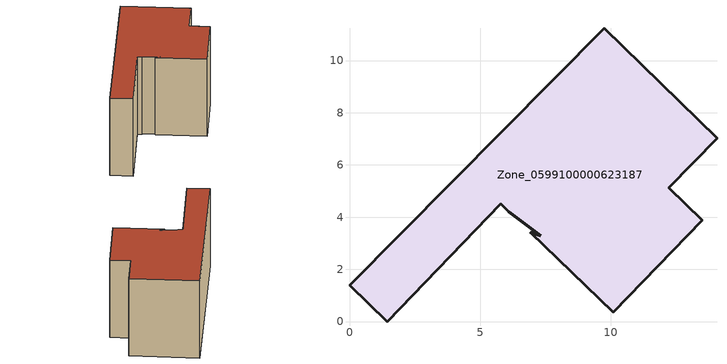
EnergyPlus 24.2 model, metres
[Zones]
Zone_0599100000623187
 floor ground (C_G): 5.8,4.51 1.44,0 0,1.39 9.76,11.23 14.08,7.03 12.23,5.12 13.51,3.88 10.1,0.36 6.92,3.42 7.33,3.29 6.11,4.21 z0
 wall outside (C_F): 14.08,7.03 9.76,11.23 0,1.39 1.44,0 5.8,4.51 6.11,4.21 7.33,3.29 6.92,3.42 10.1,0.36 13.51,3.88 12.23,5.12 14.08,7.03 z0:7.99
 roof outside (C_R): 6.92,3.42 10.1,0.36 13.51,3.88 12.23,5.12 14.08,7.03 9.76,11.23 0,1.39 1.44,0 5.8,4.51 6.11,4.21 7.33,3.29 z7.99
[BUILDING]
Pand.0599100000623187: North Axis=0; Terrain=City; Loads Convergence Tolerance Value=0.04; Temperature Convergence Tolerance Value=0.4; Solar Distribution=FullExterior; Maximum Number of Warmup Days=25; Minimum Number of Warmup Days=1
[Site:Location]
Rotterdam.The.Hague.AP_ZH_NLD Design_Conditions: Latitude=51.96; Longitude=4.45; Time Zone=1; Elevation=-4.5
[SITE:GROUNDTEMPERATURE:BUILDINGSURFACE]
18, 18, 18, 18, 18, 18, 18, 18, 18, 18, 18, 18
[MATERIAL] Thermal Absorptance=0.9; Solar Absorptance=0.7; Visible Absorptance=0.7
Name | Roughness | Thickness | Conductivity | Density | Specific Heat
G.TC.1946 | MediumSmooth | 0.15 | 1 | 540 | 1210
F.TC.1946 | Rough | 0.3 | 0.857143 | 1920 | 840
R.TC.1946 | MediumRough | 0.2 | 0.909091 | 1500 | 1000
[CONSTRUCTION]
C_G: G.TC.1946
C_F: F.TC.1946
C_R: R.TC.1946
[ZONE]
Zone_0599100000623187: Type=1; Multiplier=1; Ceiling Height=Autocalculate; Volume=Autocalculate; Floor Area=autocalculate; Part of Total Floor Area=Yes
[ZONEINFILTRATION:DESIGNFLOWRATE]
Infil_Zone_0599100000623187: Zone or ZoneList or Space or SpaceList=Zone_0599100000623187; Schedule=AlwaysOn; Design Flow Rate Calculation Method=Flow/Area; Flow Rate per Floor Area=0.003; Constant Term Coefficient=1; Temperature Term Coefficient=0; Velocity Term Coefficient=0; Velocity Squared Term Coefficient=0
[HVACTEMPLATE:ZONE:IDEALLOADSAIRSYSTEM]
Zone_0599100000623187: Maximum Heating Supply Air Temperature=50; Minimum Cooling Supply Air Temperature=13; Maximum Heating Supply Air Humidity Ratio=0.0156; Minimum Cooling Supply Air Humidity Ratio=0.0077; Heating Limit=NoLimit; Cooling Limit=NoLimit; Dehumidification Control Type=ConstantSensibleHeatRatio; Cooling Sensible Heat Ratio=0.7; Dehumidification Setpoint=60; Humidification Control Type=None; Humidification Setpoint=30; Outdoor Air Method=None; Outdoor Air Flow Rate per Person=0.00944; Outdoor Air Flow Rate per Zone Floor Area=0; Outdoor Air Flow Rate per Zone=0; Demand Controlled Ventilation Type=None; Outdoor Air Economizer Type=NoEconomizer; Heat Recovery Type=None; Sensible Heat Recovery Effectiveness=0.7; Latent Heat Recovery Effectiveness=0.65
[ZONECONTROL:THERMOSTAT]
ThermostatControl_Zone_0599100000623187: Zone or ZoneList=Zone_0599100000623187; Control Type Schedule=DualSetpointControlType; Control 1=Thermostat_Zone_0599100000623187; Temperature Difference Between Cutout And Setpoint=0
[THERMOSTATSETPOINT:DUALSETPOINT]
Thermostat_Zone_0599100000623187: Heating Setpoint Temperature Schedule=HeatingSetpoint_Zone_0599100000623187; Cooling Setpoint Temperature Schedule=CoolingSetpoint_Zone_0599100000623187
[SCHEDULE:COMPACT]
HeatingSetpoint_Zone_0599100000623187: Through: 12/31, For: AllDays, Until: 24:00, 21
CoolingSetpoint_Zone_0599100000623187: Through: 12/31, For: AllDays, Until: 24:00, 24
DualSetpointControlType: Through: 12/31, For: AllDays, Until: 24:00, 4
AlwaysOn: Through: 12/31, For: AllDays, Until: 24:00, 1
